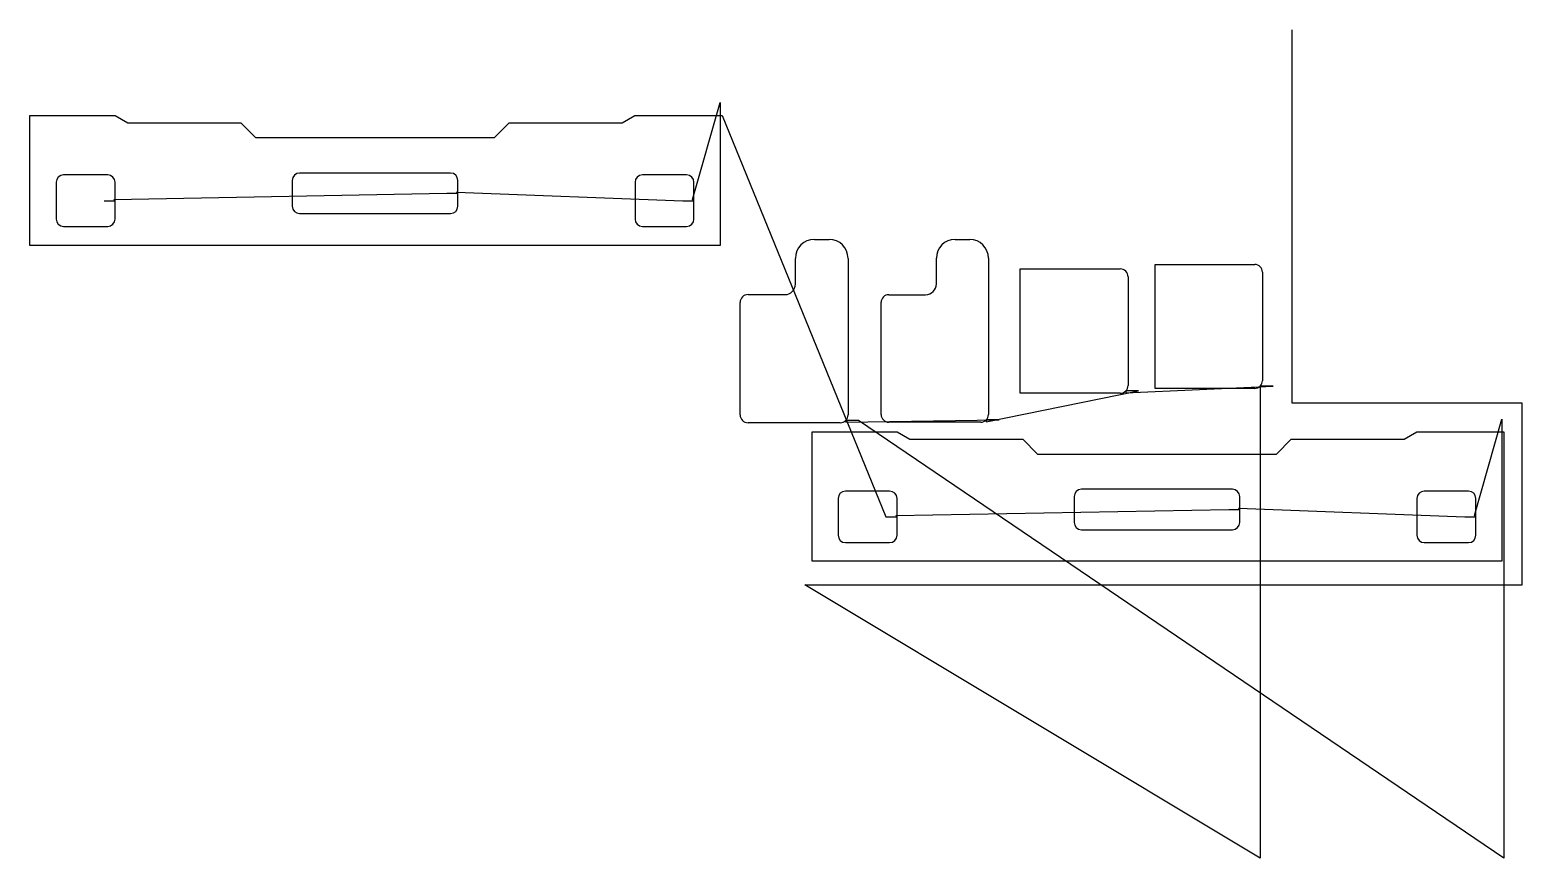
# Model space of a CAD drawing. Header units: metres. Extents: x 19 to 4072, y 0 to 2250.
import ezdxf

# ---------------------------------------------------------------- set-up
doc = ezdxf.new("R2010")
doc.units = ezdxf.units.M

msp = doc.modelspace()

# ---------------------------------------------------------------- linework, layer by layer
at = {"layer": 'TOOL_0'}
for p, q in [((3447.442, 2249.003), (3447.442, 2250.003)), ((3447.442, 1235.726), (3447.442, 2249.003)), ((1819.113, 1789.495), (1894.148, 2052.459)), ((1894.148, 2052.459), (1894.148, 2017.459)), ((19.148, 1664.459), (19.148, 2017.459)), ((19.148, 2017.459), (251.05, 2017.459)), ((251.05, 2017.459), (285.691, 1997.459)), ((285.691, 1997.459), (592.269, 1997.459)), ((592.269, 1997.459), (632.269, 1957.459)), ((1281.026, 1957.459), (1321.026, 1997.459)), ((1321.026, 1997.459), (1627.604, 1997.459)), ((1627.604, 1997.459), (1662.245, 2017.459)), ((1662.245, 2017.459), (1894.147, 2017.459)), ((1894.147, 2017.459), (1899.147, 2017.459)), ((1894.148, 2017.459), (1894.148, 1664.459)), ((1899.147, 2017.459), (2344.155, 927.061)), ((632.269, 1957.459), (1281.026, 1957.459)), ((90.651, 1835.959), (90.651, 1735.959)), ((230.651, 1855.959), (110.651, 1855.959)), ((250.651, 1785.959), (250.651, 1835.959)), ((731.65, 1840.959), (731.65, 1770.959)), ((1161.65, 1860.959), (751.65, 1860.959)), ((1181.65, 1805.959), (1181.65, 1840.959)), ((1662.649, 1835.959), (1662.649, 1735.959)), ((1802.649, 1855.959), (1682.649, 1855.959)), ((1822.649, 1785.959), (1822.649, 1835.959)), ((220.651, 1785.959), (250.651, 1785.959)), ((247.115, 1789.495), (1151.65, 1805.959)), ((250.651, 1785.959), (247.115, 1789.495)), ((250.651, 1735.959), (250.651, 1785.959)), ((1151.65, 1805.959), (1181.65, 1805.959)), ((1181.65, 1805.959), (1178.114, 1809.495)), ((1178.114, 1809.495), (1792.649, 1785.959)), ((1181.65, 1770.959), (1181.65, 1805.959)), ((1792.649, 1785.959), (1822.649, 1785.959)), ((1822.649, 1785.959), (1819.113, 1789.495)), ((1822.649, 1735.959), (1822.649, 1785.959)), ((751.65, 1750.959), (1161.65, 1750.959)), ((110.651, 1715.959), (230.651, 1715.959)), ((1682.649, 1715.959), (1802.649, 1715.959)), ((1894.148, 1664.459), (19.148, 1664.459)), ((2149.689, 1680.752), (2189.689, 1680.752)), ((2531.769, 1680.634), (2571.769, 1680.634)), ((2098.189, 1559.252), (2098.189, 1629.252)), ((2241.189, 1629.252), (2241.189, 1204.252)), ((2481.019, 1559.884), (2481.019, 1629.884)), ((2622.519, 1629.884), (2622.519, 1204.884)), ((2708.565, 1262.752), (2708.565, 1600.752)), ((2708.565, 1600.752), (2980.065, 1600.752)), ((3075.002, 1276.151), (3075.002, 1612.651)), ((3075.002, 1612.651), (3345.752, 1612.651)), ((3366.502, 1591.901), (3366.502, 1296.901)), ((3001.565, 1579.252), (3001.565, 1284.252)), ((1948.189, 1204.252), (1948.189, 1509.252)), ((1969.689, 1530.752), (2069.689, 1530.752)), ((2331.019, 1204.884), (2331.019, 1509.884)), ((2351.769, 1530.634), (2451.769, 1530.634)), ((2616.441, 1185.212), (3030.268, 1269.049)), ((2980.065, 1262.752), (2708.565, 1262.752)), ((2995.268, 1264.049), (3395.425, 1282.229)), ((3030.268, 1269.049), (2995.268, 1269.049)), ((2995.268, 1269.049), (2995.268, 1264.049)), ((3345.752, 1276.151), (3075.002, 1276.151)), ((3360.424, 1282.229), (3360.424, 1277.229)), ((3360.424, 1277.229), (3360.424, 0.003)), ((3395.425, 1282.229), (3360.425, 1282.229)), ((4071.92, 1235.726), (3447.442, 1235.726)), ((4071.92, 742.357), (4071.92, 1235.726)), ((2219.689, 1182.752), (1969.689, 1182.752)), ((2234.892, 1184.049), (2651.442, 1190.212)), ((2269.892, 1189.049), (2234.892, 1189.049)), ((2234.892, 1189.049), (2234.892, 1184.049)), ((4021.903, 0.003), (2269.892, 1189.049)), ((2601.769, 1184.134), (2351.769, 1184.134)), ((2616.441, 1190.212), (2616.441, 1185.212)), ((2651.442, 1190.212), (2616.442, 1190.212)), ((3942.617, 930.599), (4016.902, 1192.814)), ((4016.902, 1192.814), (4016.902, 1157.814)), ((2143.402, 806.314), (2143.402, 1157.814)), ((2143.402, 1157.814), (2374.353, 1157.814)), ((2374.353, 1157.814), (2408.994, 1137.814)), ((2408.994, 1137.814), (2715.463, 1137.814)), ((2715.463, 1137.814), (2755.463, 1097.814)), ((3404.842, 1097.814), (3444.842, 1137.814)), ((3444.842, 1137.814), (3751.311, 1137.814)), ((3751.311, 1137.814), (3785.952, 1157.814)), ((3785.952, 1157.814), (4016.903, 1157.814)), ((4016.902, 1157.814), (4016.902, 806.314)), ((4016.903, 1157.814), (4021.903, 1157.814)), ((4021.903, 1157.814), (4021.903, 0.003)), ((2755.463, 1097.814), (3404.842, 1097.814)), ((2214.155, 977.061), (2214.155, 877.061)), ((2354.155, 997.061), (2234.155, 997.061)), ((2374.155, 927.061), (2374.155, 977.061)), ((2855.154, 982.062), (2855.154, 912.062)), ((3285.154, 1002.062), (2875.154, 1002.062)), ((3305.154, 947.062), (3305.154, 982.062)), ((3786.153, 977.063), (3786.153, 877.063)), ((3926.153, 997.063), (3806.153, 997.063)), ((3946.153, 927.063), (3946.153, 977.063)), ((2370.619, 930.597), (3275.154, 947.062)), ((3275.154, 947.062), (3305.154, 947.062)), ((3305.154, 947.062), (3301.618, 950.598)), ((3301.618, 950.598), (3916.153, 927.063)), ((3305.154, 912.062), (3305.154, 947.062)), ((2344.155, 927.061), (2374.155, 927.061)), ((2374.155, 927.061), (2370.619, 930.597)), ((2374.155, 877.061), (2374.155, 927.061)), ((2875.154, 892.062), (3285.154, 892.062)), ((3916.153, 927.063), (3946.153, 927.063)), ((3946.153, 927.063), (3942.617, 930.599)), ((3946.153, 877.063), (3946.153, 927.063)), ((2234.155, 857.061), (2354.155, 857.061)), ((3806.153, 857.063), (3926.153, 857.063)), ((4016.902, 806.314), (2143.402, 806.314)), ((3360.424, 0.003), (2123.786, 742.357)), ((2123.786, 742.357), (4071.92, 742.357))]:
    msp.add_line(p, q, dxfattribs=at)
for centre, radius, start, end in [((110.651, 1835.959), 20, 90, 180), ((230.651, 1835.959), 20, 0, 90), ((751.65, 1840.959), 20, 90, 180), ((1161.65, 1840.959), 20, 0, 90), ((1682.649, 1835.959), 20, 90, 180), ((1802.649, 1835.959), 20, 0, 90), ((751.65, 1770.959), 20, 180, 270), ((1161.65, 1770.959), 20, 270, 0), ((110.651, 1735.959), 20, 180, 270), ((230.651, 1735.959), 20, 270, 0), ((1682.649, 1735.959), 20, 180, 270), ((1802.649, 1735.959), 20, 270, 0), ((2149.689, 1629.252), 51.5, 90, 180), ((2189.689, 1629.252), 51.5, 0, 90), ((2531.769, 1629.884), 50.75, 90, 180), ((2571.769, 1629.884), 50.75, 0, 90), ((2980.065, 1579.252), 21.5, 0, 90), ((3345.752, 1591.901), 20.75, 0, 90), ((2069.689, 1559.252), 28.5, 270, 0), ((2451.769, 1559.884), 29.25, 270, 0), ((1969.689, 1509.252), 21.5, 90, 180), ((2351.769, 1509.884), 20.75, 90, 180), ((3345.752, 1296.901), 20.75, 315, 0), ((2980.065, 1284.252), 21.5, 270, 315), ((2980.065, 1284.252), 21.5, 315, 0), ((3345.753, 1296.901), 20.749, 269.997239, 315), ((1969.689, 1204.252), 21.5, 180, 270), ((2219.689, 1204.252), 21.5, 270, 315), ((2219.689, 1204.252), 21.5, 315, 0), ((2351.769, 1204.884), 20.75, 180, 270), ((2601.77, 1204.884), 20.749, 269.997239, 315), ((2601.769, 1204.884), 20.75, 315, 0), ((2234.155, 977.061), 20, 90, 180), ((2354.155, 977.061), 20, 0, 90), ((2875.154, 982.062), 20, 90, 180), ((3285.154, 982.062), 20, 0, 90), ((3806.153, 977.063), 20, 90, 180), ((3926.153, 977.063), 20, 0, 90), ((2875.154, 912.062), 20, 180, 270), ((3285.154, 912.062), 20, 270, 0), ((2234.155, 877.061), 20, 180, 270), ((2354.155, 877.061), 20, 270, 0), ((3806.153, 877.063), 20, 180, 270), ((3926.153, 877.063), 20, 270, 0)]:
    msp.add_arc(centre, radius, start, end, dxfattribs=at)

doc.saveas('drawing.dxf')
